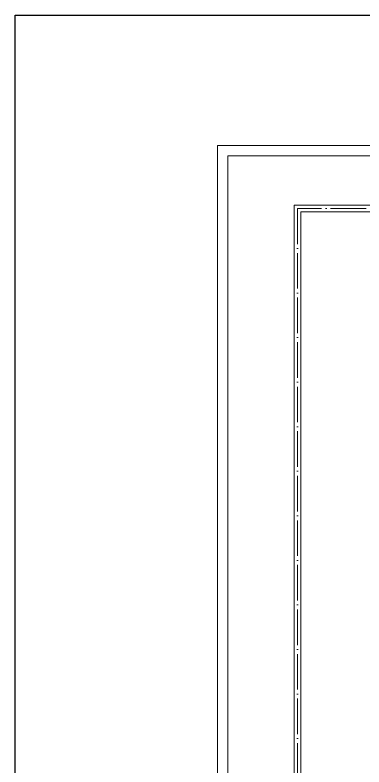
# Model space of a CAD drawing. Header units: millimetres. Extents: x 56222 to 162971, y -175692 to -121287.
# Drawn here: x 154711 to 154947, y -172641 to -172133 of the extents above; entities that cross this region are included whole.
import ezdxf

# ---------------------------------------------------------------- set-up
doc = ezdxf.new("R2010")
doc.units = ezdxf.units.MM
doc.header["$MEASUREMENT"] = 0
doc.linetypes.add('ACAD_ISO04W100', pattern=[30, 24, -3, 0, -3])
doc.layers.add('GROUND FLOOR', color=7, linetype='Continuous', lineweight=9)
doc.layers.add('X_SHEET', color=7, linetype='Continuous', lineweight=9)

msp = doc.modelspace()

# ---------------------------------------------------------------- linework, layer by layer
at = {"layer": 'GROUND FLOOR'}
for p, q in [((154900.0523, -172261.36813), (155400.3023, -172261.36813)), ((154900.0523, -172261.36813), (154900.0523, -172728.36813)), ((154904.5523, -172265.86813), (155400.3023, -172265.86813)), ((154904.5523, -172265.86813), (154904.5523, -172723.86813))]:
    msp.add_line(p, q, dxfattribs=at)
at = {"layer": 'GROUND FLOOR', "color": 1, "linetype": 'ACAD_ISO04W100'}
msp.add_lwpolyline([(155400.3023, -172263.61813), (154902.3023, -172263.61813), (154902.3023, -172726.11813), (155400.3023, -172726.11813)], dxfattribs=at)
at = {"layer": 'X_SHEET', "color": 1, "lineweight": 30}
for points in [[(154711.25874, -172132.95107), (157705.48342, -172132.95107), (157705.48342, -172885.57019), (154711.25874, -172885.57019)], [(154711.25874, -172132.95107), (157705.48342, -172132.95107), (157705.48342, -174655.79245), (154711.25874, -174655.79245)]]:
    msp.add_lwpolyline(points, close=True, dxfattribs=at)
at = {"layer": 'X_SHEET'}
for points in [[(155615.36395, -172756.00208), (154848.21558, -172756.00208), (154848.21558, -172221.06927), (155615.36395, -172221.06927)], [(155608.36395, -172749.00208), (154855.21558, -172749.00208), (154855.21558, -172228.06927), (155608.36395, -172228.06927)]]:
    msp.add_lwpolyline(points, close=True, dxfattribs=at)

doc.saveas('drawing.dxf')
